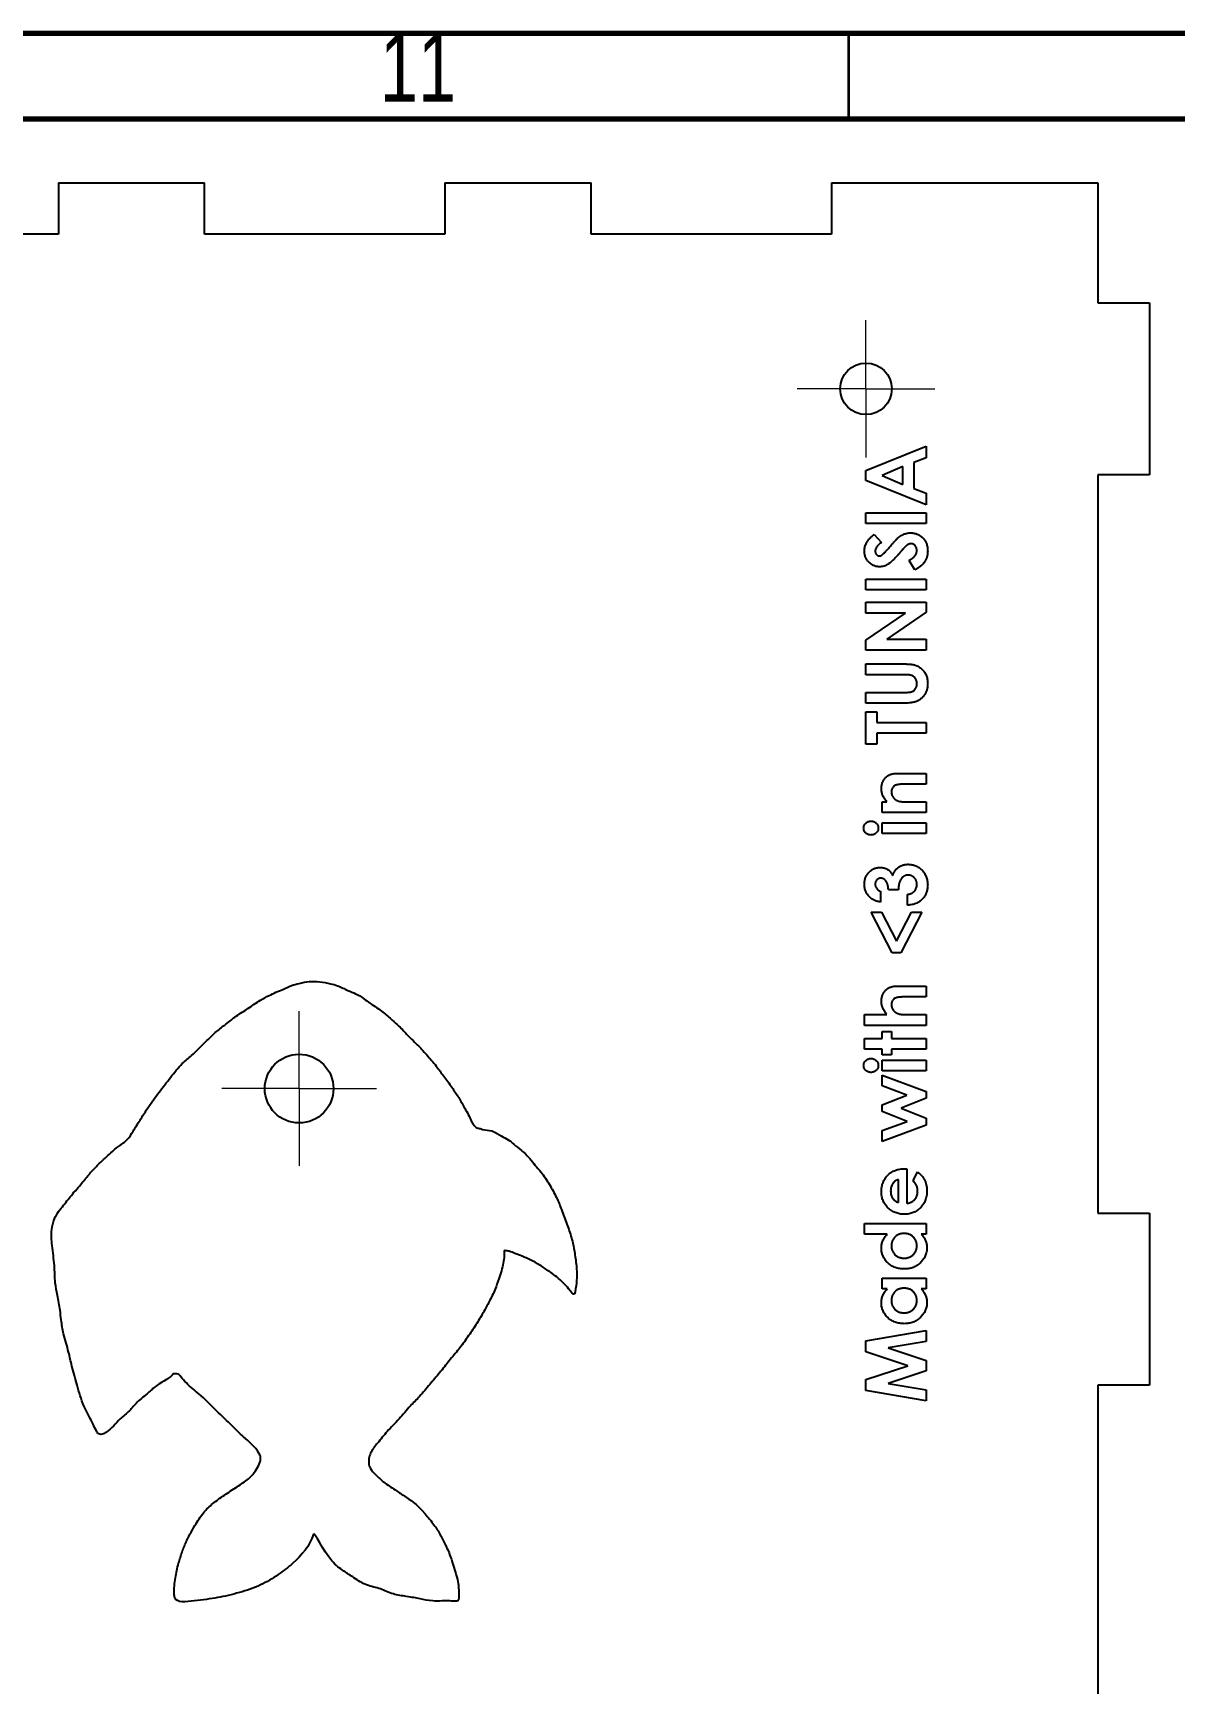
# Model space of a CAD drawing. Header units: millimetres. Extents: x 15 to 589, y 5 to 415.
# Drawn here: x 54.5 to 121, y 318.9 to 415 of the extents above; entities that cross this region are included whole.
import ezdxf

# ---------------------------------------------------------------- set-up
doc = ezdxf.new("R2010")
doc.units = ezdxf.units.MM
doc.styles.add('SLDTEXTSTYLE0', font='TXT', dxfattribs={"width": 0.75})

# ---------------------------------------------------------------- blocks, each defined once
blk = doc.blocks.new('SW_CENTERMARKSYMBOL_11')
at = {"color": 0, "linetype": 'Continuous', "lineweight": 0}
for p, q in [((0, 2.5), (0, 4)), ((0, 0), (0, 2.5)), ((-2.5, 0), (-4, 0)), ((0, 0), (-2.5, 0)), ((0, 0), (0, -2.5)), ((0, 0), (2.5, 0)), ((2.5, 0), (4, 0)), ((0, -2.5), (0, -4))]:
    blk.add_line(p, q, dxfattribs=at)
blk = doc.blocks.new('SW_CENTERMARKSYMBOL_12')
at = {"color": 0, "linetype": 'Continuous', "lineweight": 0}
for p, q in [((0, 2.5), (0, 4.498)), ((0, 0), (0, 2.5)), ((-2.5, 0), (-4.498, 0)), ((0, 0), (-2.5, 0)), ((0, 0), (0, -2.5)), ((0, 0), (2.5, 0)), ((2.5, 0), (4.498, 0)), ((0, -2.5), (0, -4.498))]:
    blk.add_line(p, q, dxfattribs=at)

msp = doc.modelspace()

# ---------------------------------------------------------------- linework, layer by layer
at = {"color": 7, "linetype": 'Continuous', "lineweight": 70}
for p, q in [((15, 415), (589, 415)), ((20, 410), (584, 410))]:
    msp.add_line(p, q, dxfattribs=at)
at = {"color": 7, "linetype": 'Continuous', "lineweight": 35}
msp.add_line((102, 410), (102, 415), dxfattribs=at)
at = {"color": 7, "linetype": 'Continuous', "lineweight": 25}
for p, q in [((55.992, 406.284), (55.992, 403.284)), ((55.992, 406.284), (64.492, 406.284)), ((64.492, 403.284), (64.492, 406.284)), ((78.492, 406.284), (78.492, 403.284)), ((78.492, 406.284), (86.992, 406.284)), ((86.992, 403.284), (86.992, 406.284)), ((100.992, 406.284), (100.992, 403.284)), ((100.992, 406.284), (116.492, 406.284)), ((116.492, 406.284), (116.492, 399.284)), ((55.992, 403.284), (41.992, 403.284)), ((78.492, 403.284), (64.492, 403.284)), ((100.992, 403.284), (86.992, 403.284)), ((116.492, 399.284), (119.492, 399.284)), ((119.492, 399.284), (119.492, 389.284)), ((102.992, 389.534), (106.492, 390.947)), ((106.492, 390.276), (105.774, 390.004)), ((106.492, 390.947), (106.492, 390.276)), ((102.992, 388.951), (102.992, 389.534)), ((105.146, 389.766), (103.931, 389.242)), ((105.146, 388.717), (105.146, 389.766)), ((105.774, 390.004), (105.774, 388.479)), ((119.492, 389.284), (116.492, 389.284)), ((116.492, 389.284), (116.492, 346.284)), ((106.492, 387.537), (102.992, 388.951)), ((103.931, 389.242), (105.146, 388.717)), ((105.774, 388.479), (106.492, 388.207)), ((106.492, 388.207), (106.492, 387.537)), ((102.992, 387.066), (106.492, 387.066)), ((102.992, 386.437), (102.992, 387.066)), ((106.492, 386.437), (102.992, 386.437)), ((106.492, 387.066), (106.492, 386.437)), ((103.459, 385.809), (103.889, 385.339)), ((105.836, 383.745), (105.505, 384.298)), ((102.992, 383.207), (106.492, 383.207)), ((102.992, 382.578), (102.992, 383.207)), ((106.492, 382.578), (102.992, 382.578)), ((106.492, 383.207), (106.492, 382.578)), ((102.992, 381.86), (106.492, 381.86)), ((102.992, 381.232), (102.992, 381.86)), ((106.492, 381.86), (106.492, 381.29)), ((105.295, 381.232), (102.992, 381.232)), ((102.992, 379.644), (105.295, 381.232)), ((106.492, 381.29), (104.196, 379.707)), ((104.196, 379.707), (106.492, 379.707)), ((106.492, 379.707), (106.492, 379.078)), ((102.992, 379.078), (102.992, 379.644)), ((106.492, 379.078), (102.992, 379.078)), ((102.992, 378.271), (105.08, 378.271)), ((102.992, 377.643), (102.992, 378.271)), ((105.186, 377.643), (102.992, 377.643)), ((102.992, 376.61), (105.269, 376.61)), ((102.992, 375.982), (102.992, 376.61)), ((105.08, 375.982), (102.992, 375.982)), ((102.992, 375.489), (103.62, 375.489)), ((102.992, 373.604), (102.992, 375.489)), ((103.62, 375.489), (103.62, 374.86)), ((103.62, 374.86), (106.492, 374.86)), ((106.492, 374.86), (106.492, 374.232)), ((103.62, 374.232), (103.62, 373.604)), ((106.492, 374.232), (103.62, 374.232)), ((103.62, 373.604), (102.992, 373.604)), ((104.815, 371.899), (106.492, 371.899)), ((106.492, 371.271), (105.381, 371.271)), ((106.492, 371.899), (106.492, 371.271)), ((103.934, 370.239), (104.205, 370.239)), ((103.934, 369.61), (103.934, 370.239)), ((105.474, 370.239), (106.492, 370.239)), ((106.492, 370.239), (106.492, 369.61)), ((106.492, 369.61), (103.934, 369.61)), ((103.934, 369.027), (106.492, 369.027)), ((103.934, 368.399), (103.934, 369.027)), ((106.492, 368.399), (103.934, 368.399)), ((106.492, 369.027), (106.492, 368.399)), ((103.844, 365.034), (103.844, 364.405)), ((104.876, 365.123), (104.293, 365.123)), ((105.415, 364.226), (105.415, 364.854)), ((103.289, 363.822), (103.889, 363.822)), ((104.517, 361.444), (103.289, 363.822)), ((103.889, 363.822), (104.764, 362.127)), ((104.764, 362.127), (105.639, 363.822)), ((106.239, 363.822), (105.011, 361.444)), ((105.639, 363.822), (106.239, 363.822)), ((105.011, 361.444), (104.517, 361.444)), ((104.815, 359.514), (106.492, 359.514)), ((106.492, 359.514), (106.492, 358.886)), ((106.492, 358.886), (105.38, 358.886)), ((102.902, 357.854), (104.211, 357.854)), ((102.902, 357.226), (102.902, 357.854)), ((105.473, 357.854), (106.492, 357.854)), ((106.492, 357.854), (106.492, 357.226)), ((106.492, 357.226), (102.902, 357.226)), ((103.934, 356.867), (104.473, 356.867)), ((103.934, 356.463), (103.934, 356.867)), ((104.473, 356.867), (104.473, 356.463)), ((102.902, 356.463), (103.934, 356.463)), ((102.902, 355.835), (102.902, 356.463)), ((103.934, 355.835), (102.902, 355.835)), ((103.934, 355.521), (103.934, 355.835)), ((104.473, 356.463), (106.492, 356.463)), ((104.473, 355.835), (104.473, 355.521)), ((106.492, 355.835), (104.473, 355.835)), ((106.492, 356.463), (106.492, 355.835)), ((104.473, 355.521), (103.934, 355.521)), ((103.934, 355.207), (106.492, 355.207)), ((103.934, 354.578), (103.934, 355.207)), ((106.492, 355.207), (106.492, 354.578)), ((106.492, 354.578), (103.934, 354.578)), ((103.934, 354.332), (106.492, 353.375)), ((103.934, 353.703), (103.934, 354.332)), ((105.373, 353.165), (103.934, 353.703)), ((103.934, 352.596), (105.373, 353.165)), ((106.492, 352.979), (105.034, 352.402)), ((106.492, 353.375), (106.492, 352.979)), ((103.934, 352.211), (103.934, 352.596)), ((105.389, 351.639), (103.934, 352.211)), ((105.034, 352.402), (106.492, 351.829)), ((106.492, 351.829), (106.492, 351.421)), ((103.934, 351.099), (105.389, 351.639)), ((106.492, 351.421), (103.934, 350.473)), ((103.934, 350.473), (103.934, 351.099)), ((104.876, 346.905), (104.876, 348.251)), ((105.251, 348.88), (105.37, 348.878)), ((105.37, 348.878), (105.37, 346.86)), ((105.732, 348.174), (105.983, 348.7)), ((116.492, 346.284), (119.492, 346.284)), ((119.492, 346.284), (119.492, 336.284)), ((102.902, 345.694), (106.492, 345.694)), ((102.902, 345.066), (102.902, 345.694)), ((104.232, 345.066), (102.902, 345.066)), ((106.492, 345.066), (106.213, 345.066)), ((106.492, 345.694), (106.492, 345.066)), ((103.934, 342.508), (106.492, 342.508)), ((103.934, 341.88), (103.934, 342.508)), ((106.492, 342.508), (106.492, 341.88)), ((104.222, 341.88), (103.934, 341.88)), ((106.492, 341.88), (106.213, 341.88)), ((102.992, 338.865), (106.492, 339.457)), ((106.492, 339.457), (106.492, 338.821)), ((102.992, 338.219), (102.992, 338.865)), ((106.492, 338.821), (104.281, 338.447)), ((104.281, 338.447), (106.492, 337.719)), ((105.433, 337.415), (102.992, 338.219)), ((102.992, 336.616), (105.433, 337.415)), ((106.492, 337.719), (106.492, 337.106)), ((102.992, 335.964), (102.992, 336.616)), ((106.492, 337.106), (104.281, 336.383)), ((106.492, 335.373), (102.992, 335.964)), ((104.281, 336.383), (106.492, 336.01)), ((106.492, 336.01), (106.492, 335.373)), ((119.492, 336.284), (116.492, 336.284)), ((116.492, 336.284), (116.492, 293.284))]:
    msp.add_line(p, q, dxfattribs=at)
for centre, radius in [((102.992, 394.284), 1.5), ((70.005, 353.546), 1.998)]:
    msp.add_circle(centre, radius, dxfattribs=at)
for points, knots in [([(102.902, 384.843), (102.904, 384.884), (102.907, 384.966), (102.93, 385.088), (102.967, 385.207), (103.012, 385.302), (103.055, 385.378), (103.095, 385.436), (103.14, 385.496), (103.192, 385.557), (103.25, 385.618), (103.314, 385.681), (103.384, 385.746), (103.434, 385.788), (103.459, 385.809)], [0, 0, 0, 0, 0.10691, 0.212977, 0.319777, 0.428556, 0.485857, 0.546559, 0.611431, 0.679821, 0.753159, 0.830753, 0.913133, 1, 1, 1, 1]), ([(104.379, 385.086), (104.404, 385.116), (104.452, 385.172), (104.521, 385.251), (104.583, 385.321), (104.637, 385.382), (104.683, 385.434), (104.723, 385.476), (104.755, 385.51), (104.774, 385.529), (104.782, 385.537)], [0, 0, 0, 0, 0.192953, 0.366184, 0.520457, 0.655012, 0.770624, 0.865677, 0.942675, 1, 1, 1, 1]), ([(104.782, 385.537), (104.816, 385.568), (104.88, 385.627), (104.98, 385.705), (105.077, 385.768), (105.174, 385.817), (105.271, 385.854), (105.372, 385.881), (105.477, 385.896), (105.549, 385.898), (105.585, 385.899)], [0, 0, 0, 0, 0.150833, 0.289954, 0.417139, 0.535255, 0.648751, 0.762405, 0.879827, 1, 1, 1, 1]), ([(105.585, 385.899), (105.621, 385.898), (105.69, 385.897), (105.791, 385.882), (105.889, 385.861), (105.98, 385.827), (106.068, 385.787), (106.151, 385.736), (106.229, 385.677), (106.301, 385.608), (106.366, 385.533), (106.425, 385.452), (106.473, 385.365), (106.513, 385.272), (106.543, 385.173), (106.566, 385.07), (106.579, 384.961), (106.581, 384.886), (106.582, 384.848)], [0, 0, 0, 0, 0.065201, 0.127927, 0.189047, 0.248544, 0.307607, 0.367248, 0.426963, 0.488617, 0.550392, 0.611331, 0.672556, 0.734024, 0.797341, 0.86225, 0.929625, 1, 1, 1, 1]), ([(103.79, 383.925), (103.76, 383.925), (103.701, 383.927), (103.614, 383.94), (103.53, 383.96), (103.45, 383.989), (103.373, 384.027), (103.299, 384.072), (103.229, 384.127), (103.162, 384.188), (103.102, 384.256), (103.048, 384.328), (103.003, 384.404), (102.966, 384.484), (102.937, 384.569), (102.917, 384.657), (102.905, 384.749), (102.903, 384.811), (102.902, 384.843)], [0, 0, 0, 0, 0.063173, 0.124457, 0.184841, 0.244567, 0.304319, 0.3652, 0.427421, 0.491262, 0.555499, 0.618605, 0.680495, 0.742473, 0.804991, 0.868252, 0.932887, 1, 1, 1, 1]), ([(103.889, 385.339), (103.861, 385.319), (103.806, 385.281), (103.733, 385.218), (103.671, 385.156), (103.62, 385.093), (103.58, 385.03), (103.552, 384.965), (103.534, 384.901), (103.531, 384.857), (103.53, 384.836)], [0, 0, 0, 0, 0.16242, 0.311824, 0.448433, 0.573381, 0.689077, 0.797573, 0.900293, 1, 1, 1, 1]), ([(103.53, 384.836), (103.531, 384.816), (103.532, 384.778), (103.546, 384.723), (103.569, 384.674), (103.599, 384.631), (103.636, 384.598), (103.674, 384.571), (103.716, 384.556), (103.745, 384.554), (103.76, 384.553)], [0, 0, 0, 0, 0.148126, 0.285993, 0.416634, 0.54738, 0.671583, 0.784401, 0.893266, 1, 1, 1, 1]), ([(103.76, 384.553), (103.774, 384.553), (103.803, 384.555), (103.846, 384.567), (103.888, 384.585), (103.914, 384.602), (103.927, 384.611)], [0, 0, 0, 0, 0.241881, 0.487115, 0.737838, 1, 1, 1, 1]), ([(105.018, 384.807), (104.98, 384.762), (104.908, 384.677), (104.801, 384.556), (104.701, 384.447), (104.607, 384.351), (104.521, 384.267), (104.441, 384.194), (104.367, 384.135), (104.28, 384.073), (104.174, 384.014), (104.046, 383.963), (103.918, 383.93), (103.832, 383.926), (103.79, 383.925)], [0, 0, 0, 0, 0.112125, 0.215201, 0.309902, 0.395959, 0.473447, 0.54214, 0.602523, 0.654726, 0.747804, 0.835278, 0.918925, 1, 1, 1, 1]), ([(103.927, 384.611), (103.937, 384.619), (103.961, 384.638), (103.998, 384.673), (104.043, 384.717), (104.095, 384.772), (104.156, 384.836), (104.223, 384.911), (104.299, 384.995), (104.351, 385.055), (104.379, 385.086)], [0, 0, 0, 0, 0.059234, 0.136349, 0.233805, 0.349411, 0.483179, 0.635967, 0.809243, 1, 1, 1, 1]), ([(105.622, 385.271), (105.602, 385.27), (105.561, 385.267), (105.501, 385.25), (105.441, 385.223), (105.391, 385.191), (105.35, 385.159), (105.314, 385.128), (105.274, 385.09), (105.231, 385.045), (105.183, 384.995), (105.131, 384.938), (105.076, 384.875), (105.038, 384.83), (105.018, 384.807)], [0, 0, 0, 0, 0.076347, 0.155091, 0.238352, 0.328404, 0.379384, 0.439618, 0.509831, 0.588875, 0.677436, 0.775547, 0.882636, 1, 1, 1, 1]), ([(105.505, 384.298), (105.54, 384.318), (105.608, 384.357), (105.699, 384.423), (105.778, 384.491), (105.841, 384.562), (105.891, 384.636), (105.927, 384.712), (105.949, 384.791), (105.952, 384.844), (105.953, 384.871)], [0, 0, 0, 0, 0.160458, 0.307612, 0.442139, 0.566229, 0.681222, 0.789558, 0.895029, 1, 1, 1, 1]), ([(105.953, 384.871), (105.952, 384.898), (105.95, 384.951), (105.93, 385.027), (105.899, 385.096), (105.855, 385.156), (105.804, 385.206), (105.747, 385.244), (105.686, 385.267), (105.643, 385.269), (105.622, 385.271)], [0, 0, 0, 0, 0.1419859, 0.2754733, 0.4043458, 0.5354297, 0.6614274, 0.7778668, 0.8882797, 1, 1, 1, 1]), ([(106.582, 384.848), (106.581, 384.818), (106.58, 384.759), (106.571, 384.671), (106.557, 384.587), (106.538, 384.506), (106.512, 384.427), (106.482, 384.351), (106.445, 384.279), (106.403, 384.209), (106.354, 384.142), (106.299, 384.077), (106.238, 384.016), (106.17, 383.957), (106.096, 383.9), (106.016, 383.845), (105.929, 383.793), (105.867, 383.761), (105.836, 383.745)], [0, 0, 0, 0, 0.063551, 0.125868, 0.18624, 0.244977, 0.303358, 0.36123, 0.418489, 0.475937, 0.534204, 0.594059, 0.655469, 0.718772, 0.784975, 0.853522, 0.925182, 1, 1, 1, 1]), ([(105.08, 378.271), (105.122, 378.271), (105.203, 378.27), (105.32, 378.268), (105.427, 378.262), (105.524, 378.258), (105.61, 378.249), (105.687, 378.24), (105.753, 378.228), (105.829, 378.21), (105.916, 378.18), (106.016, 378.131), (106.114, 378.069), (106.209, 377.995), (106.298, 377.912), (106.375, 377.821), (106.441, 377.724), (106.493, 377.62), (106.533, 377.509), (106.56, 377.39), (106.579, 377.262), (106.581, 377.174), (106.582, 377.129)], [0, 0, 0, 0, 0.05854, 0.112568, 0.16178, 0.206487, 0.246457, 0.282, 0.313213, 0.339806, 0.389413, 0.440473, 0.493955, 0.549978, 0.606488, 0.661319, 0.714691, 0.767918, 0.821939, 0.878107, 0.937203, 1, 1, 1, 1]), ([(106.582, 377.129), (106.581, 377.098), (106.58, 377.039), (106.571, 376.951), (106.558, 376.867), (106.539, 376.785), (106.515, 376.706), (106.484, 376.63), (106.449, 376.558), (106.408, 376.488), (106.364, 376.422), (106.314, 376.362), (106.264, 376.306), (106.211, 376.255), (106.155, 376.208), (106.096, 376.167), (106.034, 376.13), (105.968, 376.098), (105.895, 376.07), (105.811, 376.046), (105.717, 376.026), (105.611, 376.011), (105.495, 375.997), (105.366, 375.988), (105.227, 375.984), (105.13, 375.983), (105.08, 375.982)], [0, 0, 0, 0, 0.041715, 0.082303, 0.121572, 0.160067, 0.197994, 0.235566, 0.273005, 0.31009, 0.346846, 0.382484, 0.417271, 0.451332, 0.484853, 0.518031, 0.551069, 0.584171, 0.619467, 0.659158, 0.703472, 0.75284, 0.806844, 0.866142, 0.930502, 1, 1, 1, 1]), ([(105.953, 377.115), (105.952, 377.143), (105.951, 377.198), (105.935, 377.278), (105.91, 377.351), (105.874, 377.418), (105.831, 377.476), (105.781, 377.526), (105.726, 377.566), (105.675, 377.591), (105.628, 377.606), (105.586, 377.616), (105.537, 377.624), (105.48, 377.631), (105.417, 377.636), (105.346, 377.64), (105.268, 377.642), (105.214, 377.642), (105.186, 377.643)], [0, 0, 0, 0, 0.078833, 0.15371, 0.224678, 0.294809, 0.362715, 0.427103, 0.48865, 0.5509, 0.585046, 0.625272, 0.671466, 0.72455, 0.783265, 0.849073, 0.921296, 1, 1, 1, 1]), ([(105.269, 376.61), (105.293, 376.61), (105.338, 376.611), (105.404, 376.614), (105.464, 376.617), (105.519, 376.622), (105.568, 376.63), (105.612, 376.638), (105.651, 376.649), (105.695, 376.665), (105.745, 376.689), (105.796, 376.729), (105.843, 376.775), (105.882, 376.83), (105.914, 376.892), (105.937, 376.961), (105.95, 377.036), (105.952, 377.088), (105.953, 377.115)], [0, 0, 0, 0, 0.072219, 0.13949, 0.20037, 0.256433, 0.307804, 0.353659, 0.39442, 0.430156, 0.496666, 0.562018, 0.628755, 0.69741, 0.768079, 0.841338, 0.918336, 1, 1, 1, 1]), ([(103.889, 371.013), (103.89, 371.045), (103.892, 371.107), (103.904, 371.199), (103.925, 371.287), (103.954, 371.372), (103.991, 371.452), (104.036, 371.53), (104.09, 371.603), (104.132, 371.648), (104.153, 371.671)], [0, 0, 0, 0, 0.131105, 0.257369, 0.381171, 0.503299, 0.625248, 0.747811, 0.872434, 1, 1, 1, 1]), ([(104.205, 370.239), (104.177, 370.274), (104.124, 370.343), (104.056, 370.447), (104, 370.545), (103.958, 370.64), (103.927, 370.733), (103.905, 370.825), (103.891, 370.919), (103.89, 370.981), (103.889, 371.013)], [0, 0, 0, 0, 0.15958, 0.304989, 0.436681, 0.556242, 0.668759, 0.779379, 0.889778, 1, 1, 1, 1]), ([(104.153, 371.671), (104.172, 371.689), (104.211, 371.726), (104.278, 371.772), (104.351, 371.812), (104.431, 371.844), (104.517, 371.868), (104.611, 371.887), (104.711, 371.897), (104.779, 371.898), (104.815, 371.899)], [0, 0, 0, 0, 0.111198, 0.22321, 0.337546, 0.456528, 0.581244, 0.713405, 0.852659, 1, 1, 1, 1]), ([(105.381, 371.271), (105.345, 371.271), (105.276, 371.27), (105.176, 371.268), (105.086, 371.265), (105.006, 371.261), (104.936, 371.254), (104.874, 371.248), (104.823, 371.239), (104.768, 371.226), (104.709, 371.205), (104.646, 371.172), (104.593, 371.129), (104.549, 371.08), (104.515, 371.023), (104.49, 370.96), (104.475, 370.89), (104.473, 370.842), (104.473, 370.817)], [0, 0, 0, 0, 0.093679, 0.179518, 0.256937, 0.32593, 0.387213, 0.440139, 0.484952, 0.522188, 0.586422, 0.647004, 0.704202, 0.760716, 0.817414, 0.875213, 0.935194, 1, 1, 1, 1]), ([(104.473, 370.817), (104.474, 370.784), (104.477, 370.721), (104.502, 370.628), (104.543, 370.544), (104.601, 370.467), (104.672, 370.399), (104.756, 370.344), (104.853, 370.298), (104.923, 370.278), (104.959, 370.268)], [0, 0, 0, 0, 0.123024, 0.240658, 0.35739, 0.477137, 0.600009, 0.725225, 0.857762, 1, 1, 1, 1]), ([(104.959, 370.268), (104.971, 370.266), (104.996, 370.26), (105.039, 370.255), (105.09, 370.249), (105.15, 370.246), (105.219, 370.242), (105.296, 370.241), (105.382, 370.239), (105.442, 370.239), (105.474, 370.239)], [0, 0, 0, 0, 0.06792, 0.151476, 0.251213, 0.366854, 0.500124, 0.650932, 0.816647, 1, 1, 1, 1]), ([(102.857, 368.712), (102.858, 368.739), (102.861, 368.792), (102.887, 368.868), (102.926, 368.938), (102.981, 369), (103.047, 369.051), (103.12, 369.09), (103.201, 369.112), (103.257, 369.115), (103.286, 369.117)], [0, 0, 0, 0, 0.123734, 0.242963, 0.363855, 0.490606, 0.61874, 0.7433, 0.868801, 1, 1, 1, 1]), ([(103.286, 369.117), (103.314, 369.115), (103.369, 369.112), (103.449, 369.09), (103.523, 369.052), (103.587, 369), (103.641, 368.939), (103.681, 368.871), (103.705, 368.795), (103.708, 368.743), (103.71, 368.717)], [0, 0, 0, 0, 0.131621, 0.256469, 0.381955, 0.510704, 0.637377, 0.757775, 0.877008, 1, 1, 1, 1]), ([(103.276, 368.309), (103.248, 368.311), (103.194, 368.314), (103.114, 368.336), (103.042, 368.374), (102.978, 368.425), (102.924, 368.486), (102.886, 368.556), (102.861, 368.632), (102.859, 368.685), (102.857, 368.712)], [0, 0, 0, 0, 0.1298271, 0.2550266, 0.3789375, 0.5065226, 0.6343712, 0.7549759, 0.8755806, 1, 1, 1, 1]), ([(103.71, 368.717), (103.708, 368.689), (103.706, 368.636), (103.68, 368.559), (103.641, 368.488), (103.585, 368.426), (103.519, 368.374), (103.444, 368.337), (103.362, 368.313), (103.306, 368.311), (103.276, 368.309)], [0, 0, 0, 0, 0.123633, 0.242759, 0.363443, 0.489711, 0.617482, 0.74228, 0.867914, 1, 1, 1, 1]), ([(102.902, 365.447), (102.903, 365.481), (102.904, 365.548), (102.917, 365.646), (102.939, 365.739), (102.968, 365.829), (103.008, 365.914), (103.053, 365.996), (103.11, 366.073), (103.173, 366.144), (103.242, 366.21), (103.315, 366.267), (103.391, 366.316), (103.471, 366.356), (103.554, 366.387), (103.64, 366.408), (103.729, 366.422), (103.789, 366.424), (103.82, 366.425)], [0, 0, 0, 0, 0.068214, 0.134095, 0.198286, 0.26116, 0.323635, 0.386367, 0.449642, 0.514245, 0.578413, 0.640375, 0.700615, 0.760104, 0.819299, 0.878466, 0.93836, 1, 1, 1, 1]), ([(103.82, 366.425), (103.858, 366.423), (103.933, 366.42), (104.042, 366.397), (104.147, 366.36), (104.245, 366.306), (104.337, 366.24), (104.419, 366.158), (104.493, 366.064), (104.533, 365.993), (104.553, 365.956)], [0, 0, 0, 0, 0.124101, 0.244316, 0.364466, 0.485854, 0.608915, 0.734301, 0.863943, 1, 1, 1, 1]), ([(104.553, 365.956), (104.561, 365.981), (104.577, 366.03), (104.609, 366.1), (104.644, 366.166), (104.684, 366.228), (104.728, 366.286), (104.777, 366.339), (104.83, 366.388), (104.887, 366.433), (104.948, 366.473), (105.011, 366.508), (105.078, 366.538), (105.146, 366.562), (105.218, 366.581), (105.293, 366.595), (105.37, 366.602), (105.422, 366.603), (105.449, 366.604)], [0, 0, 0, 0, 0.066221, 0.130122, 0.192922, 0.254764, 0.315757, 0.376303, 0.436814, 0.498168, 0.559516, 0.620243, 0.68097, 0.742349, 0.804584, 0.868102, 0.933307, 1, 1, 1, 1]), ([(105.449, 366.604), (105.487, 366.603), (105.564, 366.6), (105.677, 366.585), (105.784, 366.557), (105.888, 366.52), (105.986, 366.471), (106.081, 366.413), (106.17, 366.342), (106.254, 366.263), (106.331, 366.175), (106.398, 366.08), (106.455, 365.979), (106.502, 365.873), (106.537, 365.761), (106.563, 365.643), (106.579, 365.518), (106.581, 365.434), (106.582, 365.39)], [0, 0, 0, 0, 0.062821, 0.123871, 0.183554, 0.242266, 0.301265, 0.360847, 0.421949, 0.484789, 0.548014, 0.610413, 0.672536, 0.734829, 0.797947, 0.862973, 0.93002, 1, 1, 1, 1]), ([(103.227, 364.674), (103.201, 364.7), (103.15, 364.751), (103.084, 364.836), (103.027, 364.925), (102.982, 365.02), (102.945, 365.12), (102.921, 365.225), (102.904, 365.334), (102.903, 365.409), (102.902, 365.447)], [0, 0, 0, 0, 0.127407, 0.251106, 0.372908, 0.494496, 0.616171, 0.740563, 0.867605, 1, 1, 1, 1]), ([(103.86, 365.796), (103.837, 365.795), (103.793, 365.793), (103.729, 365.774), (103.672, 365.742), (103.622, 365.699), (103.581, 365.647), (103.551, 365.586), (103.533, 365.517), (103.531, 365.468), (103.53, 365.443)], [0, 0, 0, 0, 0.126208, 0.246331, 0.363484, 0.484754, 0.608383, 0.731214, 0.860989, 1, 1, 1, 1]), ([(103.53, 365.443), (103.531, 365.42), (103.534, 365.375), (103.55, 365.309), (103.578, 365.246), (103.617, 365.188), (103.663, 365.136), (103.718, 365.092), (103.778, 365.056), (103.822, 365.041), (103.844, 365.034)], [0, 0, 0, 0, 0.123523, 0.245107, 0.367266, 0.494691, 0.622324, 0.746003, 0.872253, 1, 1, 1, 1]), ([(104.293, 365.123), (104.29, 365.165), (104.283, 365.243), (104.267, 365.351), (104.247, 365.442), (104.222, 365.518), (104.189, 365.581), (104.154, 365.637), (104.113, 365.684), (104.067, 365.724), (104.018, 365.756), (103.966, 365.779), (103.914, 365.794), (103.878, 365.796), (103.86, 365.796)], [0, 0, 0, 0, 0.1417038, 0.2650997, 0.370058, 0.4580235, 0.5359935, 0.6098476, 0.6800752, 0.7485871, 0.8156304, 0.8780707, 0.9395839, 1, 1, 1, 1]), ([(105.442, 365.976), (105.423, 365.975), (105.385, 365.974), (105.329, 365.963), (105.275, 365.946), (105.224, 365.922), (105.175, 365.89), (105.128, 365.853), (105.085, 365.807), (105.042, 365.756), (105.005, 365.698), (104.971, 365.634), (104.943, 365.563), (104.919, 365.487), (104.901, 365.405), (104.888, 365.316), (104.878, 365.222), (104.877, 365.157), (104.876, 365.123)], [0, 0, 0, 0, 0.050613, 0.10076, 0.149275, 0.198888, 0.249306, 0.302323, 0.357221, 0.415437, 0.476443, 0.539829, 0.606184, 0.675941, 0.749782, 0.828288, 0.911845, 1, 1, 1, 1]), ([(105.415, 364.854), (105.437, 364.858), (105.48, 364.866), (105.542, 364.881), (105.599, 364.901), (105.652, 364.923), (105.702, 364.948), (105.746, 364.978), (105.786, 365.01), (105.833, 365.058), (105.882, 365.125), (105.924, 365.216), (105.949, 365.317), (105.952, 365.388), (105.953, 365.425)], [0, 0, 0, 0, 0.077346, 0.150652, 0.220677, 0.286575, 0.350188, 0.411379, 0.469946, 0.528234, 0.642194, 0.755364, 0.873556, 1, 1, 1, 1]), ([(106.582, 365.39), (106.581, 365.349), (106.579, 365.269), (106.564, 365.152), (106.539, 365.041), (106.505, 364.935), (106.46, 364.835), (106.407, 364.741), (106.343, 364.653), (106.269, 364.571), (106.187, 364.496), (106.098, 364.43), (106.001, 364.373), (105.898, 364.325), (105.787, 364.287), (105.669, 364.257), (105.544, 364.236), (105.459, 364.229), (105.415, 364.226)], [0, 0, 0, 0, 0.066659, 0.130343, 0.191936, 0.251996, 0.311122, 0.369755, 0.428602, 0.488436, 0.548524, 0.608661, 0.669236, 0.730881, 0.794196, 0.85983, 0.928533, 1, 1, 1, 1]), ([(105.953, 365.425), (105.953, 365.444), (105.952, 365.482), (105.945, 365.538), (105.933, 365.591), (105.917, 365.642), (105.897, 365.69), (105.871, 365.736), (105.84, 365.779), (105.806, 365.819), (105.769, 365.857), (105.727, 365.888), (105.686, 365.916), (105.64, 365.937), (105.594, 365.955), (105.545, 365.967), (105.494, 365.975), (105.46, 365.976), (105.442, 365.976)], [0, 0, 0, 0, 0.069402, 0.135943, 0.20102, 0.264181, 0.325955, 0.388454, 0.450819, 0.514266, 0.577492, 0.638835, 0.698634, 0.758057, 0.817032, 0.876415, 0.937278, 1, 1, 1, 1]), ([(103.844, 364.405), (103.813, 364.41), (103.751, 364.418), (103.662, 364.439), (103.578, 364.464), (103.498, 364.495), (103.423, 364.532), (103.353, 364.573), (103.287, 364.62), (103.247, 364.656), (103.227, 364.674)], [0, 0, 0, 0, 0.138934, 0.272371, 0.400702, 0.524915, 0.646775, 0.765706, 0.883115, 1, 1, 1, 1]), ([(62.675, 336.939), (62.599, 336.778), (61.58, 336.225), (61.304, 335.859), (60.573, 335.343), (60.145, 334.755), (59.602, 334.37), (59.229, 333.902), (58.893, 333.61), (58.618, 333.42), (58.328, 333.391), (58.158, 333.685), (58.01, 334.027), (57.761, 334.516), (57.372, 335.236), (57.101, 336.247), (56.787, 337.284), (56.583, 338.296), (56.291, 339.169), (56.162, 339.993), (56.087, 340.744), (55.941, 341.46), (55.777, 342.32), (55.793, 343.3), (55.613, 344.319), (55.567, 345.244), (55.741, 346.082), (56.322, 346.784), (56.777, 347.375), (57.456, 348.142), (57.904, 348.708), (58.435, 349.252), (58.964, 349.726), (59.5, 350.213), (60.034, 350.535), (60.37, 351.126), (60.751, 351.708), (61.126, 352.329), (61.611, 353.017), (62.071, 353.623), (62.628, 354.331), (63.1, 354.947), (63.718, 355.439), (64.206, 355.92), (64.678, 356.391), (65.187, 356.885), (65.762, 357.306), (66.344, 357.796), (67.057, 358.206), (67.658, 358.66), (68.222, 358.946), (68.648, 359.158), (69.091, 359.332), (69.522, 359.554), (70.048, 359.682), (70.8, 359.854), (71.565, 359.718), (72.323, 359.538), (72.779, 359.26), (73.32, 359.082), (73.74, 358.808), (74.13, 358.501), (74.525, 358.273), (74.853, 357.997), (75.168, 357.777), (75.458, 357.483), (75.792, 357.228), (76.053, 356.939), (76.316, 356.645), (76.614, 356.355), (76.942, 356.046), (77.234, 355.74), (77.491, 355.422), (77.792, 355.113), (78.096, 354.691), (78.498, 354.182), (78.907, 353.594), (79.315, 353.009), (79.59, 352.488), (79.852, 352.047), (79.99, 351.71), (80.143, 351.465), (80.281, 351.266), (80.497, 351.233), (80.79, 351.13), (81.26, 351.134), (81.714, 350.803), (82.171, 350.601), (82.531, 350.267), (82.971, 349.933), (83.4, 349.532), (83.726, 349.067), (84.17, 348.613), (84.566, 347.969), (84.984, 347.245), (85.286, 346.461), (85.575, 345.676), (85.872, 344.877), (86.028, 344.058), (86.154, 343.244), (86.173, 342.428), (86.106, 341.934), (86.012, 341.448), (85.669, 341.947), (85.42, 342.182), (85.095, 342.527), (84.654, 342.827), (84.161, 343.178), (83.6, 343.528), (83.054, 343.755), (82.598, 343.944), (82.257, 344.067), (82.062, 344.115), (81.92, 344.109), (81.934, 344.042), (81.932, 343.947), (81.94, 343.73), (81.882, 343.375), (81.782, 342.923), (81.597, 342.421), (81.408, 341.806), (81.071, 341.163), (80.709, 340.465), (80.284, 339.775), (79.808, 339.071), (79.304, 338.362), (78.723, 337.701), (78.187, 336.994), (77.597, 336.321), (77.063, 335.649), (76.408, 335.034), (75.836, 334.297), (75.137, 333.625), (74.624, 332.962), (74.22, 332.492), (74.072, 332.083), (74.035, 331.75), (74.141, 331.362), (74.517, 331.028), (74.959, 330.574), (75.547, 330.222), (76.335, 329.674), (76.908, 329.339), (77.914, 328.081), (78.119, 327.755), (78.362, 327.284), (78.652, 326.746), (78.925, 325.976), (79.267, 324.871), (79.299, 324.348), (79.3, 323.756), (79.226, 323.67), (78.83, 323.724), (78.276, 323.72), (77.718, 323.692), (76.944, 323.872), (76.453, 323.945), (75.305, 324.125), (74.805, 324.442), (73.896, 324.606), (73.237, 325.036), (72.536, 325.505), (71.685, 326.079), (70.874, 327.762), (70.838, 327.6)], [0, 0, 0, 0, 0.009974, 0.017707, 0.025878, 0.032245, 0.03904, 0.044595, 0.049404, 0.051689, 0.05432, 0.056426, 0.060619, 0.0654, 0.07202, 0.084138, 0.095231, 0.10317, 0.113744, 0.121585, 0.127053, 0.135409, 0.142574, 0.152126, 0.163388, 0.172271, 0.178534, 0.187657, 0.196523, 0.20541, 0.212064, 0.218229, 0.226957, 0.23253, 0.239059, 0.244427, 0.251674, 0.259149, 0.265236, 0.275849, 0.280985, 0.29112, 0.297986, 0.303568, 0.310807, 0.317147, 0.323885, 0.331242, 0.33896, 0.347445, 0.352809, 0.357066, 0.361128, 0.36646, 0.370909, 0.376635, 0.388462, 0.392668, 0.398947, 0.403601, 0.408942, 0.413229, 0.417864, 0.421986, 0.425525, 0.428862, 0.433809, 0.437569, 0.440001, 0.445147, 0.449513, 0.452921, 0.457279, 0.461256, 0.46528, 0.472199, 0.479871, 0.485858, 0.492661, 0.496764, 0.50058, 0.503031, 0.505203, 0.507084, 0.508994, 0.514209, 0.520005, 0.524606, 0.528496, 0.533975, 0.540532, 0.545225, 0.550234, 0.558704, 0.566802, 0.574231, 0.582783, 0.590848, 0.598644, 0.606619, 0.614676, 0.621327, 0.622416, 0.626767, 0.630527, 0.634813, 0.639572, 0.646028, 0.652136, 0.658533, 0.662942, 0.666403, 0.668699, 0.669127, 0.669886, 0.670096, 0.671941, 0.675999, 0.680435, 0.685209, 0.691347, 0.69888, 0.705992, 0.713935, 0.722109, 0.73041, 0.738892, 0.747347, 0.755886, 0.764578, 0.771963, 0.781637, 0.791291, 0.799697, 0.805784, 0.80885, 0.812037, 0.815298, 0.819935, 0.826094, 0.833509, 0.83963, 0.852887, 0.857241, 0.862084, 0.863067, 0.867072, 0.87184, 0.878218, 0.887447, 0.894543, 0.905514, 0.910295, 0.91466, 0.919857, 0.926958, 0.935896, 0.941824, 0.950171, 0.958196, 0.966291, 0.973036, 0.98174, 1, 1, 1, 1]), ([(104.151, 359.286), (104.17, 359.305), (104.209, 359.342), (104.277, 359.388), (104.35, 359.427), (104.43, 359.459), (104.517, 359.483), (104.61, 359.502), (104.71, 359.512), (104.779, 359.514), (104.815, 359.514)], [0, 0, 0, 0, 0.110912, 0.223433, 0.33833, 0.457908, 0.582303, 0.71317, 0.852066, 1, 1, 1, 1]), ([(103.889, 358.633), (103.89, 358.665), (103.892, 358.727), (103.904, 358.819), (103.924, 358.907), (103.953, 358.991), (103.991, 359.071), (104.035, 359.147), (104.089, 359.22), (104.13, 359.264), (104.151, 359.286)], [0, 0, 0, 0, 0.13205, 0.259226, 0.382754, 0.505762, 0.626832, 0.749442, 0.873607, 1, 1, 1, 1]), ([(104.211, 357.854), (104.185, 357.886), (104.135, 357.947), (104.07, 358.044), (104.014, 358.141), (103.969, 358.238), (103.933, 358.336), (103.908, 358.434), (103.892, 358.533), (103.89, 358.6), (103.889, 358.633)], [0, 0, 0, 0, 0.142138, 0.277052, 0.406612, 0.530555, 0.650913, 0.768693, 0.884161, 1, 1, 1, 1]), ([(105.38, 358.886), (105.345, 358.886), (105.277, 358.886), (105.18, 358.884), (105.092, 358.88), (105.013, 358.876), (104.942, 358.869), (104.881, 358.863), (104.829, 358.854), (104.772, 358.84), (104.711, 358.818), (104.646, 358.786), (104.592, 358.743), (104.548, 358.694), (104.514, 358.637), (104.489, 358.574), (104.475, 358.504), (104.473, 358.456), (104.473, 358.431)], [0, 0, 0, 0, 0.0913413, 0.1748368, 0.2511137, 0.319598, 0.3803321, 0.4333046, 0.4793483, 0.5179338, 0.5847057, 0.6466596, 0.7043821, 0.7609455, 0.8173795, 0.8752286, 0.9351377, 1, 1, 1, 1]), ([(104.473, 358.431), (104.474, 358.398), (104.476, 358.334), (104.502, 358.243), (104.543, 358.158), (104.599, 358.082), (104.67, 358.015), (104.753, 357.959), (104.847, 357.913), (104.915, 357.894), (104.951, 357.883)], [0, 0, 0, 0, 0.1241937, 0.2432473, 0.3599691, 0.4803976, 0.6032521, 0.7282576, 0.8597219, 1, 1, 1, 1]), ([(104.951, 357.883), (104.962, 357.881), (104.987, 357.875), (105.029, 357.871), (105.081, 357.864), (105.141, 357.862), (105.211, 357.858), (105.29, 357.856), (105.379, 357.855), (105.441, 357.854), (105.473, 357.854)], [0, 0, 0, 0, 0.064297, 0.146619, 0.244884, 0.361489, 0.494127, 0.645383, 0.814002, 1, 1, 1, 1]), ([(102.857, 354.891), (102.858, 354.918), (102.861, 354.971), (102.887, 355.048), (102.926, 355.117), (102.981, 355.179), (103.047, 355.231), (103.12, 355.27), (103.201, 355.292), (103.257, 355.295), (103.286, 355.296)], [0, 0, 0, 0, 0.123734, 0.242963, 0.363855, 0.490606, 0.61874, 0.7433, 0.868801, 1, 1, 1, 1]), ([(103.276, 354.489), (103.248, 354.49), (103.194, 354.493), (103.114, 354.515), (103.042, 354.554), (102.978, 354.605), (102.924, 354.666), (102.886, 354.736), (102.861, 354.811), (102.859, 354.864), (102.857, 354.891)], [0, 0, 0, 0, 0.129827, 0.255027, 0.378937, 0.506523, 0.634371, 0.754976, 0.875581, 1, 1, 1, 1]), ([(103.71, 354.896), (103.708, 354.869), (103.706, 354.815), (103.68, 354.738), (103.641, 354.667), (103.585, 354.606), (103.519, 354.554), (103.444, 354.516), (103.362, 354.493), (103.306, 354.49), (103.276, 354.489)], [0, 0, 0, 0, 0.1236332, 0.2427586, 0.3634427, 0.4897113, 0.6174822, 0.74228, 0.867914, 1, 1, 1, 1]), ([(103.286, 355.296), (103.314, 355.295), (103.369, 355.292), (103.449, 355.269), (103.523, 355.232), (103.587, 355.18), (103.641, 355.119), (103.681, 355.05), (103.705, 354.975), (103.708, 354.923), (103.71, 354.896)], [0, 0, 0, 0, 0.131621, 0.256469, 0.381955, 0.510704, 0.637377, 0.757775, 0.877008, 1, 1, 1, 1]), ([(103.889, 347.538), (103.89, 347.586), (103.892, 347.681), (103.91, 347.82), (103.94, 347.952), (103.98, 348.078), (104.034, 348.195), (104.097, 348.307), (104.175, 348.411), (104.262, 348.508), (104.359, 348.595), (104.464, 348.671), (104.577, 348.736), (104.698, 348.789), (104.825, 348.83), (104.961, 348.859), (105.104, 348.877), (105.201, 348.879), (105.251, 348.88)], [0, 0, 0, 0, 0.0675, 0.132529, 0.19498, 0.255982, 0.315768, 0.37518, 0.435072, 0.495743, 0.556656, 0.616619, 0.676758, 0.737601, 0.799533, 0.863575, 0.930221, 1, 1, 1, 1]), ([(104.876, 348.251), (104.844, 348.24), (104.781, 348.216), (104.693, 348.163), (104.617, 348.092), (104.55, 348.01), (104.495, 347.916), (104.456, 347.813), (104.432, 347.703), (104.429, 347.628), (104.428, 347.589)], [0, 0, 0, 0, 0.11928, 0.237159, 0.356489, 0.480961, 0.607829, 0.735017, 0.864689, 1, 1, 1, 1]), ([(105.998, 347.573), (105.997, 347.602), (105.996, 347.659), (105.983, 347.742), (105.963, 347.822), (105.933, 347.899), (105.896, 347.974), (105.849, 348.044), (105.795, 348.112), (105.754, 348.153), (105.732, 348.174)], [0, 0, 0, 0, 0.127629, 0.25134, 0.372249, 0.494281, 0.61618, 0.739791, 0.867336, 1, 1, 1, 1]), ([(105.983, 348.7), (106.006, 348.684), (106.051, 348.651), (106.115, 348.597), (106.174, 348.541), (106.229, 348.483), (106.279, 348.422), (106.325, 348.359), (106.365, 348.293), (106.402, 348.225), (106.434, 348.154), (106.461, 348.079), (106.485, 348.002), (106.504, 347.921), (106.519, 347.837), (106.529, 347.75), (106.535, 347.659), (106.536, 347.598), (106.537, 347.566)], [0, 0, 0, 0, 0.06426, 0.127328, 0.18942, 0.250008, 0.309331, 0.368387, 0.427142, 0.485687, 0.544505, 0.604586, 0.665832, 0.728669, 0.793472, 0.859914, 0.928702, 1, 1, 1, 1]), ([(105.227, 346.232), (105.18, 346.233), (105.087, 346.235), (104.952, 346.253), (104.823, 346.283), (104.699, 346.323), (104.582, 346.375), (104.471, 346.44), (104.366, 346.516), (104.268, 346.602), (104.18, 346.698), (104.101, 346.8), (104.036, 346.908), (103.983, 347.023), (103.94, 347.143), (103.911, 347.27), (103.892, 347.402), (103.89, 347.492), (103.889, 347.538)], [0, 0, 0, 0, 0.067451, 0.132706, 0.195663, 0.257481, 0.318729, 0.379576, 0.441281, 0.50399, 0.566629, 0.62786, 0.688183, 0.748487, 0.808936, 0.870587, 0.934225, 1, 1, 1, 1]), ([(104.428, 347.589), (104.429, 347.547), (104.432, 347.464), (104.46, 347.345), (104.502, 347.233), (104.546, 347.166), (104.568, 347.133)], [0, 0, 0, 0, 0.261049, 0.510296, 0.754558, 1, 1, 1, 1]), ([(104.568, 347.133), (104.585, 347.112), (104.62, 347.068), (104.691, 347.011), (104.777, 346.954), (104.842, 346.922), (104.876, 346.905)], [0, 0, 0, 0, 0.205398, 0.437897, 0.702016, 1, 1, 1, 1]), ([(106.537, 347.566), (106.536, 347.518), (106.534, 347.424), (106.516, 347.286), (106.486, 347.155), (106.446, 347.03), (106.393, 346.913), (106.328, 346.802), (106.252, 346.698), (106.164, 346.603), (106.069, 346.516), (105.966, 346.439), (105.857, 346.376), (105.743, 346.323), (105.622, 346.283), (105.495, 346.253), (105.363, 346.235), (105.273, 346.233), (105.227, 346.232)], [0, 0, 0, 0, 0.068973, 0.135079, 0.198876, 0.261192, 0.322136, 0.383017, 0.444315, 0.506363, 0.568185, 0.628944, 0.689079, 0.748666, 0.809078, 0.870918, 0.93437, 1, 1, 1, 1]), ([(105.37, 346.86), (105.393, 346.865), (105.439, 346.873), (105.506, 346.89), (105.569, 346.913), (105.629, 346.939), (105.685, 346.97), (105.737, 347.006), (105.785, 347.047), (105.829, 347.092), (105.869, 347.141), (105.904, 347.193), (105.932, 347.249), (105.957, 347.307), (105.976, 347.369), (105.989, 347.434), (105.996, 347.503), (105.998, 347.55), (105.998, 347.573)], [0, 0, 0, 0, 0.068206, 0.13403, 0.198035, 0.259813, 0.320405, 0.380626, 0.441026, 0.501202, 0.561691, 0.621161, 0.680802, 0.740903, 0.802582, 0.866186, 0.9316, 1, 1, 1, 1]), ([(103.889, 344.254), (103.89, 344.293), (103.893, 344.368), (103.908, 344.479), (103.936, 344.586), (103.973, 344.691), (104.022, 344.791), (104.081, 344.887), (104.151, 344.98), (104.205, 345.037), (104.232, 345.066)], [0, 0, 0, 0, 0.1264874, 0.2501288, 0.3717545, 0.4935973, 0.6159617, 0.7405156, 0.8677818, 1, 1, 1, 1]), ([(105.206, 345.11), (105.179, 345.11), (105.127, 345.108), (105.051, 345.099), (104.978, 345.083), (104.91, 345.061), (104.845, 345.032), (104.785, 344.996), (104.727, 344.954), (104.675, 344.906), (104.627, 344.854), (104.586, 344.797), (104.551, 344.737), (104.522, 344.673), (104.5, 344.606), (104.484, 344.536), (104.475, 344.462), (104.473, 344.412), (104.473, 344.386)], [0, 0, 0, 0, 0.069163, 0.135096, 0.199063, 0.261548, 0.322044, 0.382646, 0.443385, 0.505155, 0.566516, 0.627254, 0.687026, 0.74697, 0.807539, 0.869733, 0.933259, 1, 1, 1, 1]), ([(105.953, 344.389), (105.953, 344.414), (105.951, 344.464), (105.942, 344.538), (105.926, 344.608), (105.902, 344.674), (105.874, 344.737), (105.839, 344.797), (105.796, 344.854), (105.748, 344.906), (105.694, 344.954), (105.636, 344.996), (105.575, 345.032), (105.508, 345.06), (105.438, 345.083), (105.364, 345.099), (105.286, 345.108), (105.233, 345.11), (105.206, 345.11)], [0, 0, 0, 0, 0.065626, 0.128662, 0.18979, 0.249707, 0.309189, 0.3685, 0.428644, 0.489937, 0.552121, 0.612878, 0.67405, 0.735729, 0.798305, 0.862953, 0.930169, 1, 1, 1, 1]), ([(106.213, 345.066), (106.24, 345.034), (106.293, 344.974), (106.361, 344.879), (106.417, 344.783), (106.462, 344.687), (106.496, 344.589), (106.52, 344.487), (106.534, 344.382), (106.536, 344.31), (106.537, 344.273)], [0, 0, 0, 0, 0.1411496, 0.2739435, 0.3999872, 0.519719, 0.6361762, 0.7543711, 0.8752566, 1, 1, 1, 1]), ([(105.218, 343.046), (105.17, 343.047), (105.077, 343.05), (104.941, 343.066), (104.811, 343.094), (104.687, 343.132), (104.571, 343.182), (104.46, 343.242), (104.356, 343.314), (104.261, 343.397), (104.174, 343.486), (104.098, 343.582), (104.033, 343.682), (103.981, 343.788), (103.94, 343.898), (103.91, 344.012), (103.892, 344.132), (103.89, 344.213), (103.889, 344.254)], [0, 0, 0, 0, 0.071018, 0.139309, 0.205474, 0.269598, 0.332253, 0.39483, 0.457376, 0.520582, 0.583374, 0.644082, 0.70304, 0.761664, 0.819844, 0.878346, 0.938412, 1, 1, 1, 1]), ([(104.473, 344.386), (104.473, 344.361), (104.475, 344.312), (104.484, 344.24), (104.5, 344.171), (104.523, 344.106), (104.552, 344.043), (104.588, 343.984), (104.631, 343.929), (104.679, 343.876), (104.731, 343.829), (104.789, 343.788), (104.85, 343.753), (104.914, 343.723), (104.983, 343.702), (105.054, 343.686), (105.13, 343.677), (105.182, 343.675), (105.208, 343.675)], [0, 0, 0, 0, 0.065523, 0.128421, 0.189996, 0.250359, 0.309744, 0.369856, 0.430537, 0.492876, 0.555257, 0.616197, 0.677577, 0.738631, 0.800922, 0.864882, 0.931422, 1, 1, 1, 1]), ([(105.208, 343.675), (105.234, 343.675), (105.287, 343.677), (105.363, 343.686), (105.436, 343.702), (105.505, 343.725), (105.57, 343.754), (105.632, 343.789), (105.69, 343.832), (105.744, 343.88), (105.793, 343.933), (105.836, 343.989), (105.872, 344.048), (105.902, 344.111), (105.925, 344.176), (105.941, 344.244), (105.951, 344.316), (105.953, 344.364), (105.953, 344.389)], [0, 0, 0, 0, 0.068696, 0.1353647, 0.1994609, 0.2622636, 0.3239911, 0.3854611, 0.4471707, 0.5104182, 0.5731709, 0.6342708, 0.6939536, 0.753723, 0.8130836, 0.8736285, 0.9361575, 1, 1, 1, 1]), ([(106.537, 344.273), (106.536, 344.232), (106.534, 344.151), (106.515, 344.033), (106.485, 343.918), (106.444, 343.807), (106.39, 343.701), (106.325, 343.599), (106.247, 343.501), (106.16, 343.409), (106.063, 343.324), (105.96, 343.249), (105.85, 343.187), (105.734, 343.136), (105.614, 343.095), (105.487, 343.066), (105.354, 343.05), (105.264, 343.047), (105.218, 343.046)], [0, 0, 0, 0, 0.06128, 0.121092, 0.179634, 0.238304, 0.297437, 0.357507, 0.419513, 0.4836, 0.548295, 0.611487, 0.674313, 0.737107, 0.80016, 0.864737, 0.931381, 1, 1, 1, 1]), ([(103.889, 341.068), (103.89, 341.107), (103.892, 341.182), (103.909, 341.293), (103.934, 341.401), (103.971, 341.504), (104.017, 341.605), (104.075, 341.701), (104.143, 341.794), (104.195, 341.851), (104.222, 341.88)], [0, 0, 0, 0, 0.1271265, 0.2515375, 0.3734341, 0.4956665, 0.6176802, 0.7420912, 0.8686409, 1, 1, 1, 1]), ([(105.206, 341.925), (105.179, 341.924), (105.127, 341.922), (105.051, 341.913), (104.978, 341.897), (104.91, 341.875), (104.845, 341.846), (104.785, 341.81), (104.727, 341.768), (104.675, 341.72), (104.627, 341.668), (104.586, 341.611), (104.551, 341.551), (104.522, 341.487), (104.5, 341.42), (104.484, 341.35), (104.475, 341.276), (104.473, 341.226), (104.473, 341.2)], [0, 0, 0, 0, 0.069163, 0.135096, 0.199063, 0.261548, 0.322044, 0.382646, 0.443385, 0.505155, 0.566516, 0.627254, 0.687026, 0.74697, 0.807539, 0.869733, 0.933259, 1, 1, 1, 1]), ([(105.953, 341.203), (105.953, 341.229), (105.951, 341.279), (105.942, 341.352), (105.926, 341.422), (105.902, 341.488), (105.874, 341.551), (105.839, 341.611), (105.796, 341.668), (105.748, 341.72), (105.694, 341.768), (105.636, 341.81), (105.575, 341.846), (105.508, 341.875), (105.438, 341.897), (105.364, 341.913), (105.286, 341.922), (105.233, 341.924), (105.206, 341.925)], [0, 0, 0, 0, 0.065626, 0.128662, 0.18979, 0.249707, 0.309189, 0.3685, 0.428644, 0.489937, 0.552121, 0.612878, 0.67405, 0.735729, 0.798305, 0.862953, 0.930169, 1, 1, 1, 1]), ([(106.213, 341.88), (106.24, 341.849), (106.293, 341.788), (106.361, 341.693), (106.417, 341.597), (106.462, 341.501), (106.496, 341.403), (106.52, 341.302), (106.534, 341.196), (106.536, 341.124), (106.537, 341.087)], [0, 0, 0, 0, 0.14115, 0.273944, 0.399987, 0.519719, 0.636176, 0.754371, 0.875257, 1, 1, 1, 1]), ([(105.218, 339.86), (105.17, 339.862), (105.077, 339.864), (104.941, 339.88), (104.811, 339.908), (104.687, 339.946), (104.571, 339.996), (104.46, 340.056), (104.356, 340.128), (104.261, 340.211), (104.174, 340.3), (104.098, 340.396), (104.033, 340.497), (103.981, 340.602), (103.94, 340.712), (103.91, 340.826), (103.892, 340.946), (103.89, 341.027), (103.889, 341.068)], [0, 0, 0, 0, 0.071018, 0.139309, 0.205474, 0.269598, 0.332253, 0.39483, 0.457376, 0.520582, 0.583374, 0.644082, 0.70304, 0.761664, 0.819844, 0.878346, 0.938412, 1, 1, 1, 1]), ([(104.473, 341.2), (104.473, 341.175), (104.475, 341.126), (104.484, 341.054), (104.5, 340.985), (104.523, 340.92), (104.552, 340.857), (104.588, 340.798), (104.631, 340.743), (104.679, 340.69), (104.731, 340.643), (104.789, 340.602), (104.85, 340.567), (104.914, 340.538), (104.983, 340.516), (105.054, 340.5), (105.13, 340.491), (105.182, 340.489), (105.208, 340.489)], [0, 0, 0, 0, 0.065523, 0.128421, 0.189996, 0.250359, 0.309744, 0.369856, 0.430537, 0.492876, 0.555257, 0.616197, 0.677577, 0.738631, 0.800922, 0.864882, 0.931422, 1, 1, 1, 1]), ([(105.208, 340.489), (105.234, 340.489), (105.287, 340.491), (105.363, 340.5), (105.436, 340.516), (105.505, 340.539), (105.57, 340.568), (105.632, 340.603), (105.69, 340.646), (105.744, 340.694), (105.793, 340.747), (105.836, 340.803), (105.872, 340.863), (105.902, 340.925), (105.925, 340.99), (105.941, 341.059), (105.951, 341.13), (105.953, 341.179), (105.953, 341.203)], [0, 0, 0, 0, 0.068696, 0.1353647, 0.1994609, 0.2622636, 0.3239911, 0.3854611, 0.4471707, 0.5104182, 0.5731709, 0.6342708, 0.6939536, 0.753723, 0.8130836, 0.8736285, 0.9361575, 1, 1, 1, 1]), ([(106.537, 341.087), (106.536, 341.046), (106.534, 340.965), (106.515, 340.847), (106.485, 340.732), (106.444, 340.621), (106.39, 340.515), (106.325, 340.413), (106.247, 340.315), (106.16, 340.223), (106.063, 340.138), (105.96, 340.063), (105.85, 340.001), (105.734, 339.95), (105.614, 339.909), (105.487, 339.881), (105.354, 339.864), (105.264, 339.862), (105.218, 339.86)], [0, 0, 0, 0, 0.06128, 0.121092, 0.179634, 0.238304, 0.297437, 0.357507, 0.419513, 0.4836, 0.548295, 0.611487, 0.674313, 0.737107, 0.80016, 0.864737, 0.931381, 1, 1, 1, 1]), ([(70.838, 327.6), (70.623, 326.923), (69.92, 326.093), (68.767, 325.214), (67.739, 324.594), (66.543, 324.189), (65.193, 323.875), (64.111, 323.75), (62.775, 323.572), (62.717, 324.384), (62.779, 325.038), (62.966, 325.867), (63.194, 326.58), (63.507, 327.371), (63.957, 328.146), (64.453, 328.933), (65.073, 329.474), (65.752, 329.948), (66.455, 330.406), (67.081, 330.806), (67.46, 331.266), (67.683, 331.66), (67.812, 332.039), (67.512, 332.657), (66.847, 333.164), (66.034, 333.996), (65.14, 334.805), (64.313, 335.708), (63.528, 336.279), (63.182, 336.701), (62.958, 336.97), (62.76, 336.949), (62.675, 336.939)], [0, 0, 0, 0, 0.078419, 0.118766, 0.163069, 0.212246, 0.261364, 0.312889, 0.355487, 0.36336, 0.398801, 0.431215, 0.457957, 0.48305, 0.526529, 0.5586, 0.58681, 0.618229, 0.651619, 0.681279, 0.701083, 0.717501, 0.732982, 0.742661, 0.791851, 0.825117, 0.873613, 0.927053, 0.962792, 0.981008, 0.989431, 1, 1, 1, 1])]:
    msp.add_open_spline(points, degree=3, knots=knots, dxfattribs=at)

# ---------------------------------------------------------------- block references
at = {"color": 7, "linetype": 'Continuous', "lineweight": 0}
for name, p in [('SW_CENTERMARKSYMBOL_11', (102.992, 394.284)), ('SW_CENTERMARKSYMBOL_12', (70.005, 353.546))]:
    msp.add_blockref(name, p, dxfattribs=at)

# ---------------------------------------------------------------- texts
at = {"color": 7, "linetype": 'Continuous', "lineweight": 0, "insert": (76.92, 414.968), "char_height": 3.9688, "attachment_point": 2, "style": 'SLDTEXTSTYLE0'}
msp.add_mtext('11', dxfattribs=at)

doc.saveas('drawing.dxf')
